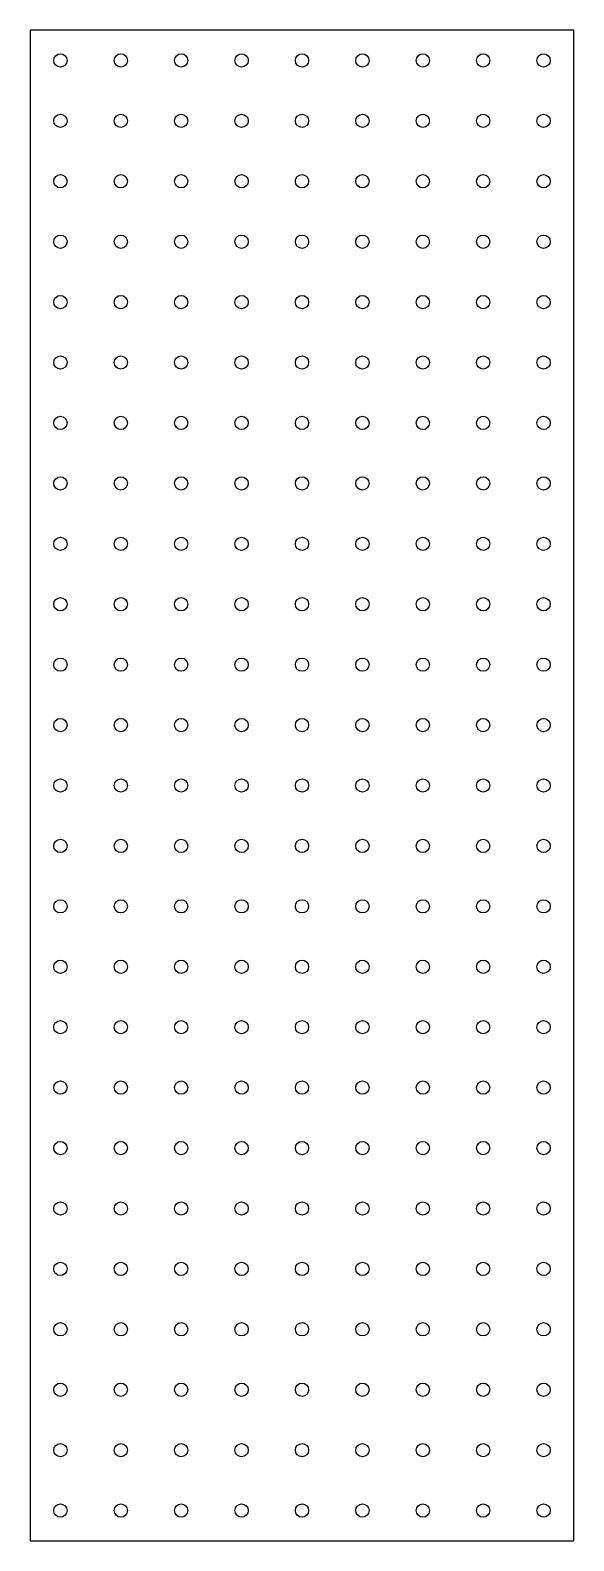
# Model space of a CAD drawing. Header units: millimetres. Extents: x -113 to 112, y -312 to 313.
import ezdxf

# ---------------------------------------------------------------- set-up
doc = ezdxf.new("R2010")
doc.units = ezdxf.units.MM
doc.layers.get('0').update_dxf_attribs({"linetype": 'CONTINUOUS'})

msp = doc.modelspace()

# ---------------------------------------------------------------- linework, layer by layer
msp.add_lwpolyline([(112.5, 312.5), (-112.5, 312.5), (-112.5, -312.5), (112.5, -312.5)], close=True)
for centre in [(-100, 300), (-75, 300), (-50, 300), (-25, 300), (0, 300), (25, 300), (50, 300), (75, 300), (100, 300), (-100, 275), (-75, 275), (-50, 275), (-25, 275), (0, 275), (25, 275), (50, 275), (75, 275), (100, 275), (-100, 250), (-75, 250), (-50, 250), (-25, 250), (0, 250), (25, 250), (50, 250), (75, 250), (100, 250), (-100, 225), (-75, 225), (-50, 225), (-25, 225), (0, 225), (25, 225), (50, 225), (75, 225), (100, 225), (-100, 200), (-75, 200), (-50, 200), (-25, 200), (0, 200), (25, 200), (50, 200), (75, 200), (100, 200), (-100, 175), (-75, 175), (-50, 175), (-25, 175), (0, 175), (25, 175), (50, 175), (75, 175), (100, 175), (-100, 150), (-75, 150), (-50, 150), (-25, 150), (0, 150), (25, 150), (50, 150), (75, 150), (100, 150), (-100, 125), (-75, 125), (-50, 125), (-25, 125), (0, 125), (25, 125), (50, 125), (75, 125), (100, 125), (-100, 100), (-75, 100), (-50, 100), (-25, 100), (0, 100), (25, 100), (50, 100), (75, 100), (100, 100), (-100, 75), (-75, 75), (-50, 75), (-25, 75), (0, 75), (25, 75), (50, 75), (75, 75), (100, 75), (-100, 50), (-75, 50), (-50, 50), (-25, 50), (0, 50), (25, 50), (50, 50), (75, 50), (100, 50), (-100, 25), (-75, 25), (-50, 25), (-25, 25), (0, 25), (25, 25), (50, 25), (75, 25), (100, 25), (-100, 0), (-75, 0), (-50, 0), (-25, 0), (0, 0), (25, 0), (50, 0), (75, 0), (100, 0), (-100, -25), (-75, -25), (-50, -25), (-25, -25), (0, -25), (25, -25), (50, -25), (75, -25), (100, -25), (-100, -50), (-75, -50), (-50, -50), (-25, -50), (0, -50), (25, -50), (50, -50), (75, -50), (100, -50), (-100, -75), (-75, -75), (-50, -75), (-25, -75), (0, -75), (25, -75), (50, -75), (75, -75), (100, -75), (-100, -100), (-75, -100), (-50, -100), (-25, -100), (0, -100), (25, -100), (50, -100), (75, -100), (100, -100), (-100, -125), (-75, -125), (-50, -125), (-25, -125), (0, -125), (25, -125), (50, -125), (75, -125), (100, -125), (-100, -150), (-75, -150), (-50, -150), (-25, -150), (0, -150), (25, -150), (50, -150), (75, -150), (100, -150), (-100, -175), (-75, -175), (-50, -175), (-25, -175), (0, -175), (25, -175), (50, -175), (75, -175), (100, -175), (-100, -200), (-75, -200), (-50, -200), (-25, -200), (0, -200), (25, -200), (50, -200), (75, -200), (100, -200), (-100, -225), (-75, -225), (-50, -225), (-25, -225), (0, -225), (25, -225), (50, -225), (75, -225), (100, -225), (-100, -250), (-75, -250), (-50, -250), (-25, -250), (0, -250), (25, -250), (50, -250), (75, -250), (100, -250), (-100, -275), (-75, -275), (-50, -275), (-25, -275), (0, -275), (25, -275), (50, -275), (75, -275), (100, -275), (-100, -300), (-75, -300), (-50, -300), (-25, -300), (0, -300), (25, -300), (50, -300), (75, -300), (100, -300)]:
    msp.add_circle(centre, 2.75)

doc.saveas('drawing.dxf')
